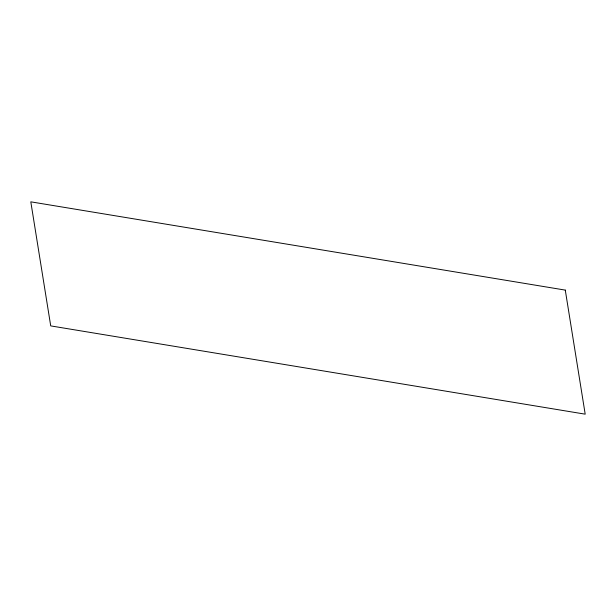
<?xml version="1.0" encoding="UTF-8"?>
<svg xmlns="http://www.w3.org/2000/svg" width="616" height="616" viewBox="0 0 616 616"><rect width="100%" height="100%" fill="white"/><g stroke="black" fill="none" stroke-linecap="round" stroke-linejoin="round"><path stroke-width="0.92" d="M565.28 290.105L30.8 201.832L50.72 325.895L585.2 414.168L565.28 290.105"/></g></svg>
